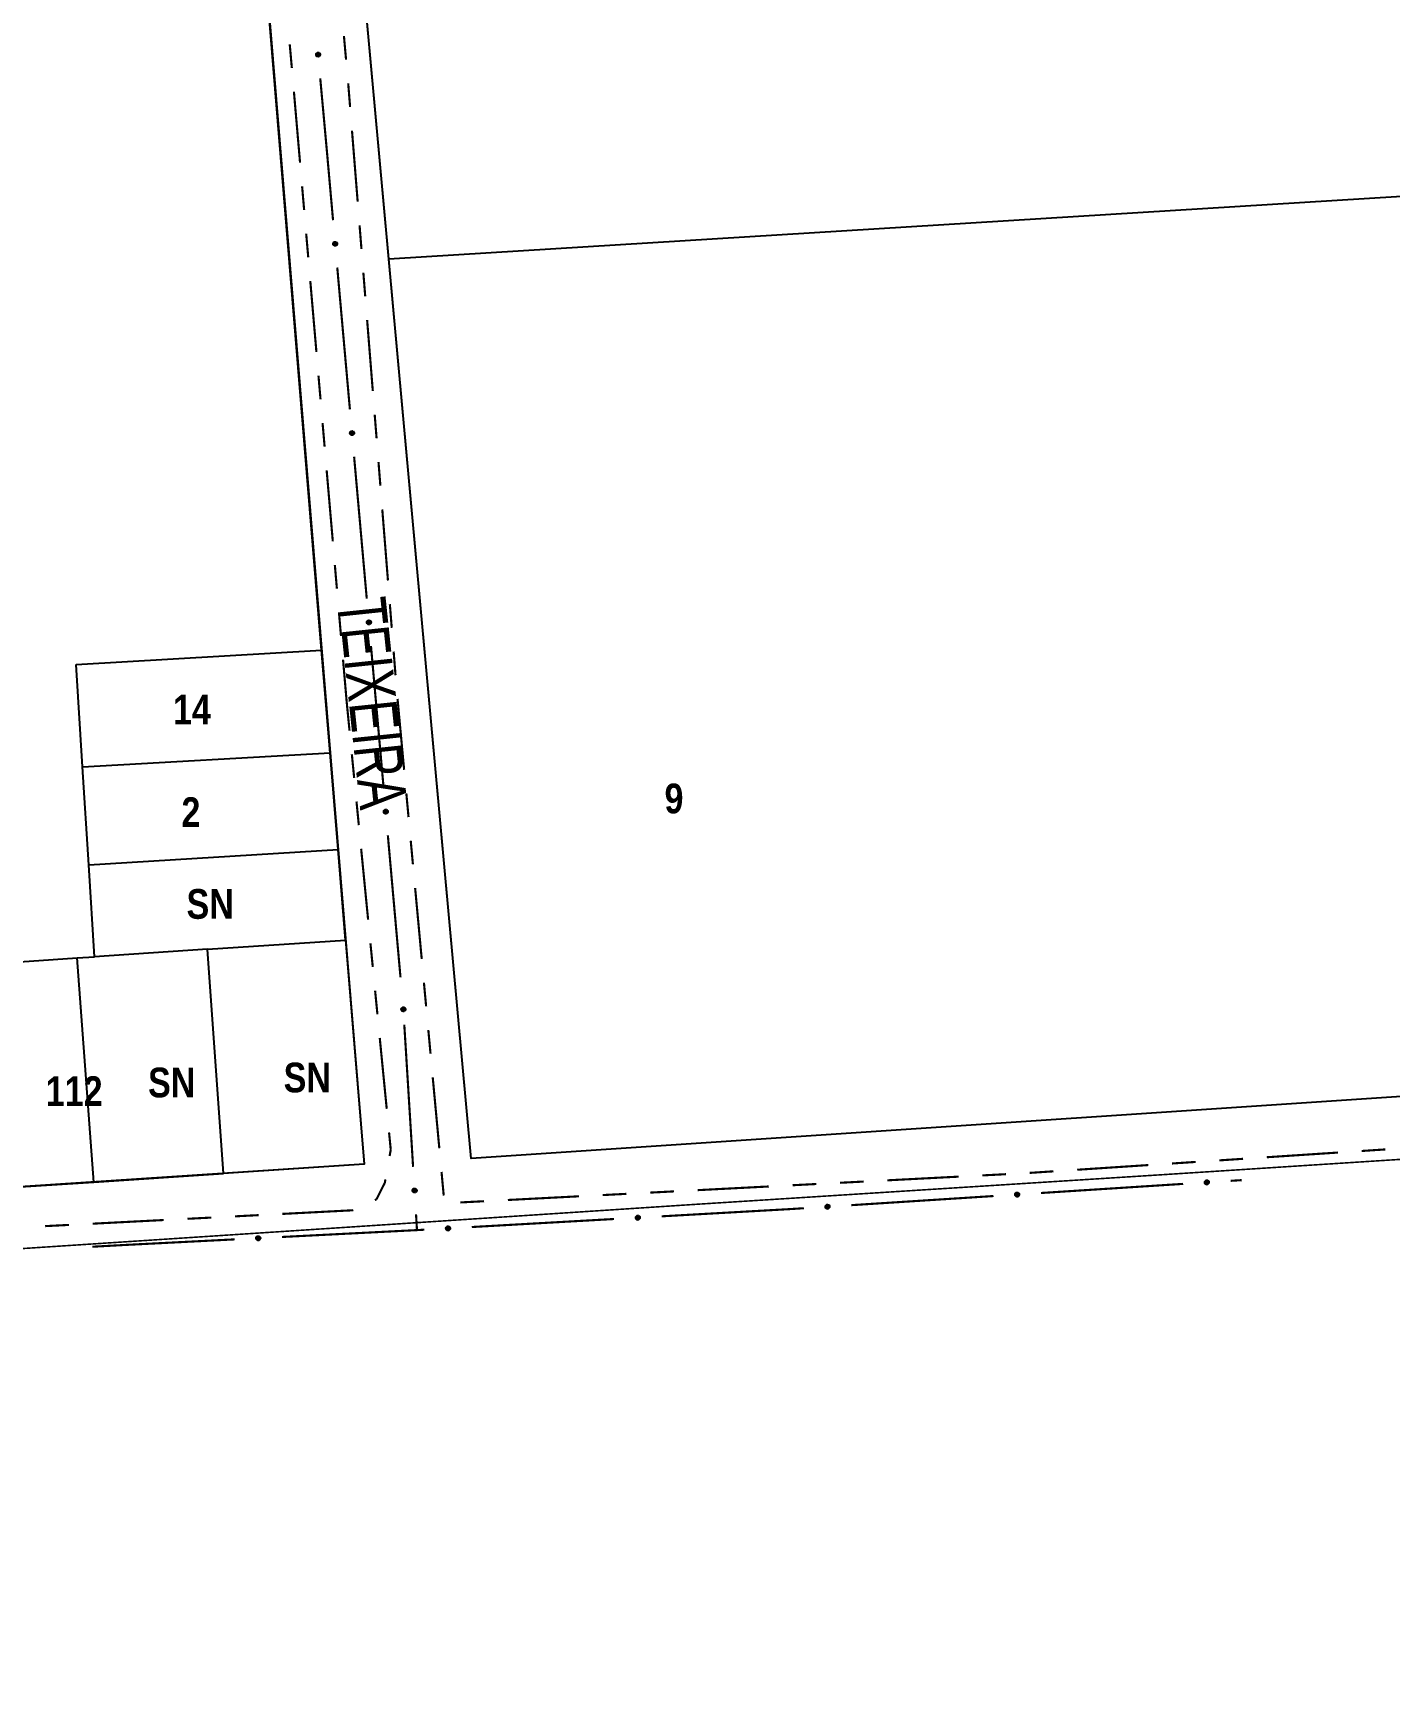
# Model space of a CAD drawing. Extents: x 203591 to 208218, y 4854879 to 4857795.
# Drawn here: x 205443.7 to 205557.9, y 4855019.1 to 4855159.3 of the extents above; entities that cross this region are included whole.
import ezdxf
from ezdxf.enums import TextEntityAlignment as Align

# ---------------------------------------------------------------- set-up
doc = ezdxf.new("R2010")
doc.units = 0
doc.header["$LTSCALE"] = 1.5
doc.header["$MEASUREMENT"] = 0
doc.linetypes.add('PHANTOMX2', pattern=[5, 2.5, -0.5, 0.5, -0.5, 0.5, -0.5])
for name, color, linetype in [('CD-MALHA-LOTES', 40, 'CONTINUOUS'), ('LM-LIM-SETOR-FISCAL', 7, 'CONTINUOUS'), ('RU-QUADRAS', 210, 'CONTINUOUS'), ('SV-EIXO-RUA-N-PAV', 6, 'CONTINUOUS'), ('SV-RUA-NAO-PAV-S-GUIA-C-GUIA', 7, 'PHANTOMX2'), ('SV-TXT-RUA-N-PAV-S-GUIA-C-GUIA', 7, 'CONTINUOUS'), ('Th_NmrPorta', 7, 'CONTINUOUS')]:
    doc.layers.add(name, color=color, linetype=linetype)
doc.styles.add('ARIAL', font='ARIAL.TTF')
doc.styles.get("Standard").update_dxf_attribs({"font": 'swisscbo.ttf'})
doc.linetypes.add('Limite', pattern='A,20,-3,[130,ltypeshp.shx,S=6.35,R=0,X=0,Y=0],-3,20', length=46)

msp = doc.modelspace()

# ---------------------------------------------------------------- linework, layer by layer
at = {"layer": 'CD-MALHA-LOTES', "linetype": 'Continuous', "flags": 128}
for points in [[(205473.64, 4855140.27), (205463.23, 4855254.03)], [(205467.98, 4855107.32), (205461.13, 4855190.32)], [(205473.64, 4855140.27), (205577.99, 4855146.74)], [(205480.58, 4855064.53), (205473.64, 4855140.27)], [(205447.32, 4855106.12), (205467.98, 4855107.32)], [(205447.86, 4855097.5), (205447.32, 4855106.12)], [(205468.69, 4855098.67), (205467.98, 4855107.32)], [(205447.86, 4855097.5), (205468.69, 4855098.67)], [(205469.36, 4855090.55), (205468.69, 4855098.67)], [(205448.37, 4855089.25), (205447.86, 4855097.5)], [(205448.37, 4855089.25), (205469.36, 4855090.55)], [(205448.86, 4855081.51), (205448.37, 4855089.25)], [(205469.99, 4855082.9), (205469.36, 4855090.55)], [(205458.36, 4855082.14), (205469.99, 4855082.9)], [(205469.99, 4855082.9), (205471.55, 4855064.04)], [(205440.49, 4855080.93), (205447.4, 4855081.41)], [(205447.4, 4855081.41), (205448.86, 4855081.51)], [(205448.81, 4855062.54), (205447.4, 4855081.41)], [(205458.36, 4855082.14), (205448.86, 4855081.51)], [(205459.72, 4855063.26), (205458.36, 4855082.14)], [(205582.06, 4855071.29), (205480.58, 4855064.53)], [(205471.55, 4855064.04), (205459.72, 4855063.26)], [(205448.81, 4855062.54), (205459.72, 4855063.26)], [(205441.29, 4855062.04), (205448.81, 4855062.54)]]:
    msp.add_lwpolyline(points, dxfattribs=at)
at = {"layer": 'LM-LIM-SETOR-FISCAL', "linetype": 'Limite', "ltscale": 0.1, "const_width": 0.13, "flags": 128}
msp.add_lwpolyline([(205796.415, 4856248.315), (205682.51, 4856182.65), (205659.3, 4856170.51), (205621.44, 4856158.01), (205507.35, 4856123.37), (205407.36, 4856092.31), (205394.74, 4856089.5), (205362.25, 4856082.61), (205354.69, 4856080.34), (205337.55, 4856076.77), (205289.87, 4856073.56), (205229.36, 4856070.3), (205219.27, 4856069.56), (205147.92, 4856065.7), (205113.32, 4856064.4), (205090.92, 4856063.16), (205009.9, 4856058.92), (204851.88, 4856050.7), (204687.08, 4856042.13), (204637.14, 4856038.78), (204603.03, 4856036.66), (204553.89, 4856035.32), (204520.66, 4856035.13), (204502.57, 4856037.61), (204484.57, 4856041.23), (204412.67, 4856060.75), (204330.68, 4856083.79), (204299.16, 4856093.11), (204270.41, 4856101.78), (204253.26, 4856107.22), (204244.69, 4856110.17), (204218.41, 4856111.79), (204202.69, 4856112.17), (204189.55, 4856111.98), (204142.89, 4856109.12), (204035.38, 4856102.27), (203993.42, 4856098.93), (203985.94, 4856098.57), (203969, 4856097.51), (203907.01, 4856092.75), (203828.45, 4856087.6), (203806.83, 4856085.89), (203745.43, 4856081.58), (203724.99, 4856080.15), (203677.22, 4856076.56), (203633.71, 4856071.22), (203591.04, 4856063.51), (203660.37, 4856023.03), (203705.27, 4855996.41), (203743.77, 4855973.31), (203818.31, 4855928.72), (203887.09, 4855887.86), (203952.66, 4855848.85), (204025, 4855805.96), (204088.2, 4855766.95), (204107.49, 4855755.62), (204177.8, 4855715.26), (204283.05, 4855651.55), (204316.3, 4855629.3), (204344.05, 4855608.74), (204359.413431, 4855596.133587), (204366.73, 4855590.13), (204395.58, 4855561.78), (204414.87, 4855540.12), (204436.53, 4855514.57), (204458.95, 4855485.04), (204486.36, 4855444.86), (204505.82, 4855416.26), (204534.16, 4855377.59), (204568.85, 4855328.27), (204604.98, 4855276.24), (204637.1, 4855229.79), (204661.77, 4855193.9), (204679.77, 4855167.91), (204703.32, 4855133.45), (204736.81, 4855084.64), (204752.67, 4855062.31), (204783.23, 4855019.37), (204803.12, 4854991.18), (204834.249649, 4854948.199642), (204845.64, 4854959.83), (204876.75, 4854964.71), (204914.35, 4854970.84), (204996.87, 4854983.31), (205090.66, 4854997.71), (205105.98, 4854999.94), (205187.94, 4855012.05), (205245.94, 4855021.11), (205272.68, 4855025.85), (205289.82, 4855028.52), (205353.63, 4855038.1), (205379.87, 4855044.32), (205380.17, 4855053.59), (205399.55, 4855054.95), (205426.54, 4855056.03), (205437.99, 4855056.62), (205499.63, 4855060.67), (205539.31, 4855063.19), (205567.09, 4855064.98), (205582.41, 4855066.09), (205635.91, 4855070), (205692.95, 4855073.42), (205739.37, 4855076.32), (205755.85, 4855076.88), (205779.09, 4855078.91), (205796.39, 4855080.33), (205832.27, 4855082.2), (205855.36, 4855083.58), (205884.96, 4855084.97), (205904.85, 4855085.43), (205945.85, 4855088.06), (205975.45, 4855089.94), (205990.04, 4855090.61), (206010.45, 4855091.62), (206021.42, 4855091.93), (206022.38, 4855094.63), (206023.19, 4855099.07), (206023.73, 4855105.32), (206023.73, 4855114.57), (206023.61, 4855122.77), (206023.73, 4855128.91), (206023.31, 4855148.74), (206059.09, 4855155.08), (206090.43, 4855139.24), (206138.56, 4855111.07), (206178.75, 4855088.19), (206206.79, 4855072.52), (206222.46, 4855062.86), (206230.38, 4855057.64), (206237.19, 4855052.51), (206245.02, 4855046.96), (206277.61, 4855028.92), (206315.11, 4855009.06), (206322.43, 4855004.94), (206334.61, 4854998.15), (206344.05, 4854991.94), (206370.01, 4854978.16), (206377.13, 4854974.52), (206383.62, 4854970.88), (206391.86, 4854965.97), (206400.96, 4854960.99), (206409.67, 4854956.24), (206418.06, 4854951.81), (206428.03, 4854946.58), (206436.74, 4854941.99), (206446.39, 4854936.45), (206454.94, 4854931.86), (206463.33, 4854927.27), (206473.94, 4854921.41), (206483.44, 4854916.66), (206493.49, 4854911.28), (206502.2, 4854906.53), (206509.16, 4854902.73), (206517.55, 4854899.17), (206528.48, 4854896), (206549.69, 4854889.67), (206564.41, 4854883.97), (206567.2, 4854879.08), (206570.83, 4854883.26), (206576.05, 4854891.17), (206582.86, 4854902.57), (206588.24, 4854910.17), (206594.1, 4854919.67), (206601.38, 4854929.09), (206611.99, 4854937.95), (206625.76, 4854949.98), (206640.32, 4854965.18), (206646.34, 4854973.73), (206650.93, 4854980.7), (206656.31, 4854989.4), (206659.8, 4854993.84), (206666.37, 4855000.56), (206674.91, 4855008.32), (206682.51, 4855016.24), (206687.1, 4855021.3), (206689.8, 4855026.21), (206695.97, 4855035.87), (206702.46, 4855046.95), (206709.74, 4855060.01), (206715.44, 4855068.88), (206721.77, 4855075.21), (206727.79, 4855082.65), (206732.22, 4855088.66), (206736.5, 4855097.05), (206739.58, 4855106.79), (206740.85, 4855116.29), (206741.17, 4855125.63), (206741.64, 4855134.02), (206741.17, 4855142.09), (206742.12, 4855150.72), (206742.75, 4855160.06), (206742.43, 4855173.36), (206743.07, 4855183.81), (206745.76, 4855192.36), (206748.45, 4855197.74), (206758.11, 4855205.5), (206768.24, 4855208.82), (206775.2, 4855210.56), (206778.84, 4855212.3), (206783.44, 4855216.26), (206786.6, 4855221.64), (206789.29, 4855225.29), (206792.14, 4855229.4), (206795.63, 4855232.73), (206801.01, 4855234.47), (206808.45, 4855236.21), (206816.52, 4855237.63), (206822.22, 4855240.17), (206827.6, 4855242.54), (206831.4, 4855244.28), (206836.63, 4855244.44), (206839.95, 4855243.97), (206842.19, 4855243.65), (206845.62, 4855240.46), (206849.62, 4855235.99), (206854.58, 4855232.12), (206859.64, 4855229.78), (206864.76, 4855227.39), (206870.2, 4855225.04), (206874.73, 4855222.3), (206878.92, 4855219.29), (206882.98, 4855215.83), (206887.98, 4855212.7), (206893.95, 4855209.85), (206900.29, 4855207.85), (206907.15, 4855206.19), (206913.73, 4855205.04), (206920.81, 4855203.6), (206927.56, 4855201.94), (206933.6, 4855200.48), (206939.89, 4855199.17), (206945.67, 4855197.5), (206951.88, 4855196.77), (206955.646692, 4855197.169441), (206957.306662, 4855197.34315), (206961.862616, 4855199.664984), (206966.527907, 4855198.429918), (206972.051755, 4855197.762708), (206977.408644, 4855196.392723), (206983.226231, 4855195.866614), (206988.517313, 4855195.575902), (206994.381656, 4855194.986132), (206999.439545, 4855194.39722), (207005.614593, 4855193.621657), (207012.363297, 4855193.601324), (207017.572169, 4855195.36525), (207023.03395, 4855199.405412), (207027.732957, 4855202.047994), (207032.274552, 4855204.906141), (207036.833943, 4855207.976499), (207041.709791, 4855210.664404), (207047.645836, 4855212.460922), (207053.627362, 4855214.050921), (207060.025663, 4855216.416757), (207065.622577, 4855219.182648), (207071.297192, 4855222.28006), (207076.000549, 4855226.442043), (207079.81713, 4855231.025691), (207081.103271, 4855236.760794), (207082.59759, 4855241.307754), (207088.023389, 4855243.939561), (207090.578395, 4855249.590665), (207089.808985, 4855256.17649), (207088.296416, 4855261.394437), (207091.682817, 4855264.782116), (207096.437455, 4855266.14688), (207101.10609, 4855269.633922), (207105.023599, 4855274.180832), (207109.741577, 4855275.556417), (207115.560457, 4855275.105675), (207120.834136, 4855274.222138), (207125.843848, 4855273.366924), (207131.736831, 4855271.630579), (207137.125757, 4855270.101991), (207140.28442, 4855270.079902), (207149.515925, 4855272.920652), (207159.750695, 4855279.150512), (207168.205506, 4855287.160332), (207178.440276, 4855293.835183), (207190.455007, 4855299.175063), (207198.909818, 4855306.294903), (207210.479558, 4855312.524764), (207226.054209, 4855320.312089), (207238.95892, 4855331.88183), (207248.7487, 4855350.571411), (207250.973651, 4855379.940753), (207256.758521, 4855404.860194), (207263.433371, 4855423.994765), (207271.888182, 4855446.689256), (207282.567942, 4855472.943668), (207294.805168, 4855494.970674), (207326.84445, 4855524.340016), (207365.558582, 4855558.159258), (207387.072345, 4855586.866424), (207407.157013, 4855615.155159), (207422.962295, 4855638.924947), (207434.532036, 4855666.069339), (207438.091956, 4855689.65381), (207436.311996, 4855734.152813), (207437.646966, 4855776.64936), (207435.867006, 4855804.683732), (207437.201976, 4855838.502973), (207442.986846, 4855862.087445), (207450.106687, 4855888.786846), (207460.341457, 4855908.811397), (207484.893222, 4855935.842551), (207514.888754, 4855951.474025), (207555.868566, 4855955.698748), (207618.394465, 4855944.291996), (207657.684388, 4855935.842551), (207679.230475, 4855930.772883), (207701.081061, 4855927.500978), (207727.335472, 4855933.285849), (207757.594794, 4855943.075629), (207797.198906, 4855948.41551), (207840.362939, 4855943.520619), (207880.857031, 4855931.060899), (207908.46854, 4855922.081144), (207928.081857, 4855916.750273), (207978.978222, 4855907.32502), (207988.919986, 4855905.773418), (208022.363859, 4855902.136547), (208058.853041, 4855901.246567), (208090.002343, 4855903.026527), (208114.955167, 4855908.683361), (208130.682304, 4855913.813432), (208161.847626, 4855928.407512), (208188.891822, 4855948.61949), (208218.286591, 4855981.057933), (208187.445907, 4855991.449903), (208165.321069, 4856010.222493), (208159.224361, 4856022.94), (208156.58974, 4856039.12589), (208148.685879, 4856065.472094), (208141.72335, 4856085.385589), (208131.121743, 4856100.600365), (208114.978287, 4856123.563692), (208106.091421, 4856139.449948), (208093.205298, 4856162.116022), (208084.73682, 4856199.326829), (208076.797221, 4856229.27502), (208073.616124, 4856257.1496), (208067.838157, 4856284.431712), (208065.021572, 4856320.096316), (208063.518292, 4856367.226456), (208062.416051, 4856397.165935), (208051.054374, 4856419.94066), (208041.168955, 4856425.250761), (208034.147983, 4856457.455812), (208021.67975, 4856492.348298), (208031.159526, 4856541.689942), (208020.976111, 4856586.808408), (208019.467809, 4856600.268866), (208028.327718, 4856624.553543), (208027.926294, 4856671.90573), (208026.162133, 4856750.628679), (208030.440265, 4856795.701991), (208034.406877, 4856848.418794), (208036.125381, 4856871.257936), (208022.299519, 4856927.922659), (208010.560024, 4856953.886397), (208008.303255, 4856989.771934), (207999.795743, 4857038.357717), (207992.204293, 4857055.360826), (207973.187812, 4857100.767903), (207964.482023, 4857136.653753), (207955.32649, 4857174.790688), (207947.06, 4857205.66), (207936.24, 4857242.09), (207927.67, 4857273.58), (207918.98, 4857320.37), (207891.61, 4857379.79), (207864.78, 4857442.58), (207832.53, 4857508.13), (207814.62, 4857556.12), (207809.96, 4857575.68), (207785.03, 4857617.04), (207772.89, 4857638.07), (207748.63, 4857685.56), (207726.14, 4857726.05), (207670.54, 4857791.94), (207637.716929, 4857752.579866), (207327.499503, 4857249.046871), (207320.676618, 4857251.493261), (207314.080136, 4857253.877844), (207301.63279, 4857226.347664), (207278.712679, 4857178.433894), (207276.5774, 4857174.787641), (207262.892453, 4857152.57806), (207252.462304, 4857134.399802), (207240.885989, 4857115.917861), (207229.906692, 4857098.269253), (207214.91377, 4857077.033986), (207202.397592, 4857060.643753), (207187.795384, 4857042.763498), (207183.851205, 4857038.068132), (207172.84771, 4857025.964287), (207149.87276, 4857002.228535), (207122.979462, 4856978.24558), (207115.279823, 4856971.792429), (207096.554824, 4856956.721089), (207093.179038, 4856954.256239), (207063.969674, 4856931.265115), (207039.009706, 4856911.05036), (207002.55255, 4856880.952023), (206995.622513, 4856875.427191), (206955.697742, 4856843.197587), (206925.76, 4856819.17), (206889.95, 4856790.29), (206863.87, 4856769.12), (206847.05, 4856755.62), (206812.934473, 4856729.478313), (206791.2, 4856713), (206771.48, 4856697.98), (206751.62, 4856684.07), (206724.81, 4856665.42), (206695.34, 4856644.45), (206670.42, 4856628.03), (206663.08, 4856623.07), (206633.21, 4856602.21), (206600.85, 4856580.16), (206591.4, 4856573.83), (206573.31, 4856561.53), (206563.13, 4856555.38), (206553.22, 4856549.54), (206544.9, 4856545.03), (206536.19, 4856541.04), (206524.84, 4856536.19), (206513.22, 4856531.58), (206498.3, 4856526.31), (206481.81, 4856521.39), (206460.98, 4856515.61), (206436.55, 4856509.25), (206404.85, 4856501.32), (206376.503498, 4856494.172169), (206338.854515, 4856484.264542), (206332.61, 4856481.61), (206321.41, 4856478.45), (206309.98, 4856474.91), (206297.27, 4856470.73), (206283.09, 4856465.93), (206265.98, 4856460.4), (206237.37, 4856450.17), (206227.79, 4856446.64), (206207.64, 4856438.98), (206187.88, 4856431.02), (206170.1, 4856423.58), (206145.59, 4856412.49), (206123.09, 4856402.3), (206095.56, 4856389.84), (206084.72388, 4856385.188271), (206064.4, 4856375.95), (206043.92, 4856366.69), (206002.95, 4856348.23), (205973.98, 4856334.81), (205918.83, 4856309.59), (205889.94, 4856296.39), (205871.28, 4856287.81), (205863.09, 4856283.51), (205834.67, 4856269.04), (205796.415, 4856248.315)], dxfattribs=at)
at = {"layer": 'RU-QUADRAS', "color": 6, "linetype": 'Continuous'}
for points in [[(205463.23, 4855254.03), (205631.26, 4855264.47), (205633.9, 4855200.79), (205581.94, 4855197.29), (205580.8, 4855211.68), (205574.51, 4855211.26), (205582.06, 4855071.29), (205480.58, 4855064.53)], [(205367.43, 4855247.8), (205455.91, 4855253.56), (205471.55, 4855064.04), (205385.92, 4855058.39)]]:
    msp.add_lwpolyline(points, close=True, dxfattribs=at)
at = {"layer": 'SV-EIXO-RUA-N-PAV', "flags": 128}
for points in [[(205467.77769, 4855157.623779), (205467.815719, 4855157.593025), (205467.842115, 4855157.558817), (205467.855918, 4855157.523949), (205467.860081, 4855157.489957), (205467.860423, 4855157.454701), (205467.852926, 4855157.419081), (205467.835848, 4855157.381389), (205467.805265, 4855157.343024), (205467.768445, 4855157.318287), (205467.734985, 4855157.302926), (205467.69979, 4855157.296544), (205467.665536, 4855157.296785), (205467.628792, 4855157.305797), (205467.590764, 4855157.323477), (205467.552931, 4855157.355163), (205467.527284, 4855157.388877), (205467.514818, 4855157.422953), (205467.508626, 4855157.458376), (205467.508708, 4855157.494373), (205467.516269, 4855157.529297), (205467.534139, 4855157.567554), (205467.565908, 4855157.604481), (205467.599242, 4855157.630444), (205467.633134, 4855157.643385), (205467.668146, 4855157.648696), (205467.703502, 4855157.649469), (205467.739623, 4855157.643424), (205467.77769, 4855157.623779)], [(205469.215895, 4855141.688298), (205469.253851, 4855141.657454), (205469.280165, 4855141.623184), (205469.293886, 4855141.588283), (205469.297968, 4855141.554281), (205469.298227, 4855141.519025), (205469.290646, 4855141.483422), (205469.273479, 4855141.445771), (205469.242805, 4855141.407478), (205469.205926, 4855141.382829), (205469.17243, 4855141.367547), (205469.13722, 4855141.361249), (205469.102966, 4855141.361571), (205469.066244, 4855141.370669), (205469.028258, 4855141.388439), (205468.9905, 4855141.420215), (205468.964933, 4855141.453989), (205468.952548, 4855141.488095), (205468.94644, 4855141.523533), (205468.946607, 4855141.55953), (205468.954251, 4855141.594436), (205468.972211, 4855141.63265), (205469.004067, 4855141.669501), (205469.037463, 4855141.695386), (205469.071385, 4855141.708246), (205469.10641, 4855141.713474), (205469.141768, 4855141.714164), (205469.177874, 4855141.708033), (205469.215895, 4855141.688298)], [(205470.635386, 4855125.75139), (205470.673342, 4855125.720546), (205470.699656, 4855125.686275), (205470.713376, 4855125.651375), (205470.717459, 4855125.617373), (205470.717718, 4855125.582117), (205470.710137, 4855125.546514), (205470.692969, 4855125.508862), (205470.662296, 4855125.47057), (205470.625417, 4855125.445921), (205470.591921, 4855125.430639), (205470.556711, 4855125.42434), (205470.522457, 4855125.424663), (205470.485735, 4855125.433761), (205470.447749, 4855125.451531), (205470.409991, 4855125.483306), (205470.384423, 4855125.517081), (205470.372039, 4855125.551187), (205470.365931, 4855125.586625), (205470.366098, 4855125.622622), (205470.373741, 4855125.657527), (205470.391702, 4855125.695741), (205470.423558, 4855125.732593), (205470.456953, 4855125.758478), (205470.490876, 4855125.771338), (205470.5259, 4855125.776566), (205470.561259, 4855125.777256), (205470.597365, 4855125.771125), (205470.635386, 4855125.75139)], [(205472.054876, 4855109.814482), (205472.092832, 4855109.783637), (205472.119147, 4855109.749367), (205472.132867, 4855109.714467), (205472.13695, 4855109.680465), (205472.137208, 4855109.645209), (205472.129627, 4855109.609606), (205472.11246, 4855109.571954), (205472.081786, 4855109.533662), (205472.044908, 4855109.509013), (205472.011411, 4855109.493731), (205471.976201, 4855109.487432), (205471.941948, 4855109.487755), (205471.905226, 4855109.496853), (205471.867239, 4855109.514622), (205471.829481, 4855109.546398), (205471.803914, 4855109.580173), (205471.791529, 4855109.614279), (205471.785421, 4855109.649716), (205471.785588, 4855109.685713), (205471.793232, 4855109.720619), (205471.811192, 4855109.758833), (205471.843049, 4855109.795685), (205471.876444, 4855109.821569), (205471.910367, 4855109.83443), (205471.945391, 4855109.839658), (205471.980749, 4855109.840347), (205472.016855, 4855109.834216), (205472.054876, 4855109.814482)], [(205473.474367, 4855093.877573), (205473.512323, 4855093.846729), (205473.538637, 4855093.812459), (205473.552358, 4855093.777558), (205473.55644, 4855093.743556), (205473.556699, 4855093.7083), (205473.549118, 4855093.672697), (205473.53195, 4855093.635046), (205473.501277, 4855093.596753), (205473.464398, 4855093.572104), (205473.430902, 4855093.556822), (205473.395692, 4855093.550524), (205473.361438, 4855093.550846), (205473.324716, 4855093.559944), (205473.28673, 4855093.577714), (205473.248972, 4855093.60949), (205473.223405, 4855093.643265), (205473.21102, 4855093.67737), (205473.204912, 4855093.712808), (205473.205079, 4855093.748805), (205473.212722, 4855093.783711), (205473.230683, 4855093.821925), (205473.262539, 4855093.858776), (205473.295934, 4855093.884661), (205473.329857, 4855093.897521), (205473.364882, 4855093.902749), (205473.40024, 4855093.903439), (205473.436346, 4855093.897308), (205473.474367, 4855093.877573)], [(205474.960999, 4855077.230203), (205474.998107, 4855077.198343), (205475.023485, 4855077.163374), (205475.036256, 4855077.128115), (205475.039418, 4855077.094015), (205475.038723, 4855077.058765), (205475.030181, 4855077.02338), (205475.012002, 4855076.986207), (205474.980303, 4855076.948758), (205474.942772, 4855076.925116), (205474.908874, 4855076.910745), (205474.873507, 4855076.905401), (205474.839274, 4855076.90665), (205474.802812, 4855076.916738), (205474.76532, 4855076.935529), (205474.728435, 4855076.968314), (205474.703791, 4855077.002768), (205474.692333, 4855077.037197), (205474.687186, 4855077.072787), (205474.688327, 4855077.108766), (205474.696912, 4855077.143452), (205474.715899, 4855077.181166), (205474.748741, 4855077.217143), (205474.782824, 4855077.242115), (205474.817082, 4855077.254053), (205474.852235, 4855077.258331), (205474.887599, 4855077.258064), (205474.923526, 4855077.250959), (205474.960999, 4855077.230203)], [(205542.358857, 4855062.611548), (205542.390631, 4855062.648729), (205542.425543, 4855062.674187), (205542.460772, 4855062.687039), (205542.494865, 4855062.690279), (205542.530116, 4855062.689665), (205542.565521, 4855062.681204), (205542.602736, 4855062.66311), (205542.640257, 4855062.631498), (205542.663985, 4855062.594021), (205542.678434, 4855062.560156), (205542.683859, 4855062.524801), (205542.682689, 4855062.490566), (205542.672684, 4855062.45408), (205542.653979, 4855062.416546), (205542.621279, 4855062.379586), (205542.586882, 4855062.354863), (205542.55248, 4855062.343326), (205542.516901, 4855062.338097), (205542.48092, 4855062.339155), (205542.446214, 4855062.34766), (205542.408456, 4855062.366561), (205542.372405, 4855062.39932), (205542.347354, 4855062.433346), (205542.335338, 4855062.467576), (205542.330978, 4855062.502719), (205542.331164, 4855062.538084), (205542.338187, 4855062.574027), (205542.358857, 4855062.611548)], [(205475.905016, 4855061.969961), (205475.942124, 4855061.938102), (205475.967502, 4855061.903132), (205475.980273, 4855061.867873), (205475.983435, 4855061.833773), (205475.98274, 4855061.798523), (205475.974198, 4855061.763138), (205475.956019, 4855061.725965), (205475.92432, 4855061.688516), (205475.886789, 4855061.664874), (205475.852891, 4855061.650503), (205475.817524, 4855061.645159), (205475.783291, 4855061.646408), (205475.746829, 4855061.656496), (205475.709337, 4855061.675287), (205475.672452, 4855061.708072), (205475.647808, 4855061.742526), (205475.636351, 4855061.776955), (205475.631203, 4855061.812545), (205475.632344, 4855061.848524), (205475.640929, 4855061.88321), (205475.659916, 4855061.920924), (205475.692758, 4855061.956901), (205475.726841, 4855061.981873), (205475.761099, 4855061.993811), (205475.796252, 4855061.998089), (205475.831616, 4855061.997822), (205475.867543, 4855061.990717), (205475.905016, 4855061.969961)], [(205526.391694, 4855061.587001), (205526.423468, 4855061.624182), (205526.458379, 4855061.649639), (205526.493609, 4855061.662492), (205526.527701, 4855061.665731), (205526.562953, 4855061.665118), (205526.598357, 4855061.656657), (205526.635572, 4855061.638563), (205526.673094, 4855061.606951), (205526.696822, 4855061.569473), (205526.71127, 4855061.535609), (205526.716695, 4855061.500254), (205526.715525, 4855061.466019), (205526.705521, 4855061.429533), (205526.686816, 4855061.391998), (205526.654116, 4855061.355039), (205526.619718, 4855061.330315), (205526.585316, 4855061.318779), (205526.549738, 4855061.31355), (205526.513757, 4855061.314608), (205526.479051, 4855061.323113), (205526.441293, 4855061.342014), (205526.405241, 4855061.374773), (205526.380191, 4855061.408798), (205526.368174, 4855061.443029), (205526.363815, 4855061.478172), (205526.364001, 4855061.513537), (205526.371024, 4855061.54948), (205526.391694, 4855061.587001)], [(205510.42453, 4855060.562454), (205510.456305, 4855060.599635), (205510.491216, 4855060.625092), (205510.526446, 4855060.637945), (205510.560538, 4855060.641184), (205510.59579, 4855060.64057), (205510.631194, 4855060.63211), (205510.668409, 4855060.614016), (205510.70593, 4855060.582404), (205510.729659, 4855060.544926), (205510.744107, 4855060.511062), (205510.749532, 4855060.475707), (205510.748362, 4855060.441472), (205510.738358, 4855060.404986), (205510.719653, 4855060.367451), (205510.686952, 4855060.330492), (205510.652555, 4855060.305768), (205510.618153, 4855060.294232), (205510.582575, 4855060.289003), (205510.546593, 4855060.290061), (205510.511887, 4855060.298566), (205510.47413, 4855060.317467), (205510.438078, 4855060.350226), (205510.413028, 4855060.384251), (205510.401011, 4855060.418482), (205510.396652, 4855060.453625), (205510.396838, 4855060.48899), (205510.403861, 4855060.524933), (205510.42453, 4855060.562454)], [(205478.477454, 4855058.739256), (205478.509518, 4855058.776188), (205478.544627, 4855058.801372), (205478.579956, 4855058.813949), (205478.614072, 4855058.816923), (205478.649318, 4855058.816034), (205478.684655, 4855058.807297), (205478.721728, 4855058.788913), (205478.759002, 4855058.757009), (205478.782437, 4855058.719348), (205478.79662, 4855058.685372), (205478.801769, 4855058.649975), (205478.800332, 4855058.61575), (205478.790043, 4855058.579344), (205478.771046, 4855058.541956), (205478.738058, 4855058.505253), (205478.703469, 4855058.480799), (205478.668978, 4855058.469531), (205478.63336, 4855058.46458), (205478.597388, 4855058.465919), (205478.56275, 4855058.474694), (205478.52514, 4855058.493889), (205478.489346, 4855058.526928), (205478.464562, 4855058.561149), (205478.452812, 4855058.595472), (205478.448728, 4855058.630648), (205478.449189, 4855058.66601), (205478.456492, 4855058.701898), (205478.477454, 4855058.739256)], [(205494.452127, 4855059.639166), (205494.48419, 4855059.676098), (205494.5193, 4855059.701283), (205494.554628, 4855059.71386), (205494.588745, 4855059.716833), (205494.623991, 4855059.715944), (205494.659328, 4855059.707208), (205494.696401, 4855059.688824), (205494.733674, 4855059.65692), (205494.757109, 4855059.619259), (205494.771293, 4855059.585282), (205494.776442, 4855059.549886), (205494.775005, 4855059.515661), (205494.764716, 4855059.479255), (205494.745719, 4855059.441867), (205494.712731, 4855059.405164), (205494.678141, 4855059.380709), (205494.643651, 4855059.369442), (205494.608033, 4855059.364491), (205494.57206, 4855059.365829), (205494.537422, 4855059.374605), (205494.499813, 4855059.3938), (205494.464018, 4855059.426839), (205494.439234, 4855059.461059), (205494.427485, 4855059.495383), (205494.4234, 4855059.530559), (205494.423862, 4855059.565921), (205494.431165, 4855059.601808), (205494.452127, 4855059.639166)], [(205462.499429, 4855057.913152), (205462.531694, 4855057.949908), (205462.56694, 4855057.974901), (205462.602336, 4855057.987285), (205462.636469, 4855057.990072), (205462.671709, 4855057.98899), (205462.706998, 4855057.980061), (205462.74397, 4855057.961475), (205462.781069, 4855057.929367), (205462.804298, 4855057.891578), (205462.818295, 4855057.857525), (205462.823251, 4855057.822101), (205462.821627, 4855057.787885), (205462.811139, 4855057.751535), (205462.791938, 4855057.714252), (205462.75875, 4855057.677729), (205462.724028, 4855057.653464), (205462.689476, 4855057.642385), (205462.653831, 4855057.637629), (205462.617867, 4855057.639164), (205462.583277, 4855057.648129), (205462.545773, 4855057.667529), (205462.510159, 4855057.700763), (205462.485563, 4855057.735118), (205462.474001, 4855057.769505), (205462.470109, 4855057.804703), (205462.470764, 4855057.840062), (205462.478263, 4855057.875909), (205462.499429, 4855057.913152)]]:
    msp.add_lwpolyline(points, close=True, dxfattribs=at)
for points in [[(205467.508708, 4855157.494373), (205467.527284, 4855157.388877)], [(205467.513517, 4855157.507571), (205467.539036, 4855157.378364)], [(205467.516269, 4855157.529297), (205467.552931, 4855157.355163)], [(205467.528075, 4855157.543158), (205467.570678, 4855157.347003)], [(205467.534139, 4855157.567554), (205467.590764, 4855157.323477)], [(205467.551896, 4855157.582333), (205467.608991, 4855157.317622)], [(205467.565908, 4855157.604481), (205467.628792, 4855157.305797)], [(205467.581775, 4855157.61521), (205467.645688, 4855157.305905)], [(205467.599242, 4855157.630444), (205467.665536, 4855157.296785)], [(205467.615738, 4855157.633389), (205467.681888, 4855157.299625)], [(205467.633134, 4855157.643385), (205467.69979, 4855157.296544)], [(205467.650447, 4855157.643414), (205467.714625, 4855157.301248)], [(205467.668146, 4855157.648696), (205467.734985, 4855157.302926)], [(205467.68726, 4855157.645411), (205467.753038, 4855157.315723)], [(205467.703502, 4855157.649469), (205467.768445, 4855157.318287)], [(205467.721853, 4855157.641723), (205467.786876, 4855157.33526)], [(205467.739623, 4855157.643424), (205467.805265, 4855157.343024)], [(205467.756942, 4855157.6326), (205467.818362, 4855157.365544)], [(205467.77769, 4855157.623779), (205467.835848, 4855157.381389)], [(205467.797724, 4855157.606185), (205467.843294, 4855157.407561)], [(205467.815719, 4855157.593025), (205467.852926, 4855157.419081)], [(205467.83085, 4855157.573589), (205467.854886, 4855157.445617)], [(205467.842115, 4855157.558817), (205467.860423, 4855157.454701)], [(205468.946607, 4855141.55953), (205468.964933, 4855141.453989)], [(205468.951447, 4855141.572716), (205468.97666, 4855141.443449)], [(205468.954251, 4855141.594436), (205468.9905, 4855141.420215)], [(205468.966089, 4855141.608269), (205469.008228, 4855141.412013)], [(205468.972211, 4855141.63265), (205469.028258, 4855141.388439)], [(205468.990004, 4855141.647387), (205469.046471, 4855141.382541)], [(205469.004067, 4855141.669501), (205469.066244, 4855141.370669)], [(205469.01996, 4855141.680193), (205469.083141, 4855141.370738)], [(205469.037463, 4855141.695386), (205469.102966, 4855141.361571)], [(205469.053966, 4855141.698291), (205469.119326, 4855141.364371)], [(205469.071385, 4855141.708246), (205469.13722, 4855141.361249)], [(205469.088698, 4855141.708234), (205469.152066, 4855141.365918)], [(205469.10641, 4855141.713474), (205469.17243, 4855141.367547)], [(205469.125516, 4855141.710144), (205469.190513, 4855141.380302)], [(205469.141768, 4855141.714164), (205469.205926, 4855141.382829)], [(205469.1601, 4855141.706375), (205469.224398, 4855141.399759)], [(205469.177874, 4855141.708033), (205469.242805, 4855141.407478)], [(205469.195168, 4855141.697169), (205469.255955, 4855141.429968)], [(205469.215895, 4855141.688298), (205469.273479, 4855141.445771)], [(205469.235887, 4855141.670657), (205469.280987, 4855141.471925)], [(205469.253851, 4855141.657454), (205469.290646, 4855141.483422)], [(205469.268936, 4855141.637983), (205469.292669, 4855141.509954)], [(205469.280165, 4855141.623184), (205469.298227, 4855141.519025)], [(205470.391702, 4855125.695741), (205470.447749, 4855125.451531)], [(205470.409494, 4855125.710478), (205470.465962, 4855125.445633)], [(205470.423558, 4855125.732593), (205470.485735, 4855125.433761)], [(205470.43945, 4855125.743285), (205470.502631, 4855125.43383)], [(205470.456953, 4855125.758478), (205470.522457, 4855125.424663)], [(205470.473456, 4855125.761383), (205470.538816, 4855125.427463)], [(205470.490876, 4855125.771338), (205470.556711, 4855125.42434)], [(205470.508189, 4855125.771326), (205470.571557, 4855125.429009)], [(205470.5259, 4855125.776566), (205470.591921, 4855125.430639)], [(205470.545007, 4855125.773235), (205470.610004, 4855125.443393)], [(205470.561259, 4855125.777256), (205470.625417, 4855125.445921)], [(205470.579591, 4855125.769466), (205470.643889, 4855125.46285)], [(205470.597365, 4855125.771125), (205470.662296, 4855125.47057)], [(205470.614659, 4855125.76026), (205470.675446, 4855125.49306)], [(205470.635386, 4855125.75139), (205470.692969, 4855125.508862)], [(205470.655378, 4855125.733749), (205470.700477, 4855125.535017)], [(205470.673342, 4855125.720546), (205470.710137, 4855125.546514)], [(205470.688426, 4855125.701074), (205470.712159, 4855125.573046)], [(205470.699656, 4855125.686275), (205470.717718, 4855125.582117)], [(205470.366098, 4855125.622622), (205470.384423, 4855125.517081)], [(205470.370938, 4855125.635808), (205470.396151, 4855125.506541)], [(205470.373741, 4855125.657527), (205470.409991, 4855125.483306)], [(205470.38558, 4855125.67136), (205470.427719, 4855125.475105)], [(205471.785588, 4855109.685713), (205471.803914, 4855109.580173)], [(205471.790428, 4855109.6989), (205471.815641, 4855109.569633)], [(205471.793232, 4855109.720619), (205471.829481, 4855109.546398)], [(205471.805071, 4855109.734452), (205471.84721, 4855109.538196)], [(205471.811192, 4855109.758833), (205471.867239, 4855109.514622)], [(205471.828985, 4855109.77357), (205471.885453, 4855109.508724)], [(205471.843049, 4855109.795685), (205471.905226, 4855109.496853)], [(205471.858941, 4855109.806376), (205471.922122, 4855109.496921)], [(205471.876444, 4855109.821569), (205471.941948, 4855109.487755)], [(205471.892947, 4855109.824475), (205471.958307, 4855109.490555)], [(205471.910367, 4855109.83443), (205471.976201, 4855109.487432)], [(205471.927679, 4855109.834418), (205471.991048, 4855109.492101)], [(205471.945391, 4855109.839658), (205472.011411, 4855109.493731)], [(205471.964497, 4855109.836327), (205472.029494, 4855109.506485)], [(205471.980749, 4855109.840347), (205472.044908, 4855109.509013)], [(205471.999081, 4855109.832558), (205472.063379, 4855109.525942)], [(205472.016855, 4855109.834216), (205472.081786, 4855109.533662)], [(205472.034149, 4855109.823352), (205472.094937, 4855109.556151)], [(205472.054876, 4855109.814482), (205472.11246, 4855109.571954)], [(205472.074868, 4855109.796841), (205472.119968, 4855109.598109)], [(205472.092832, 4855109.783637), (205472.129627, 4855109.609606)], [(205472.107917, 4855109.764166), (205472.13165, 4855109.636137)], [(205472.119147, 4855109.749367), (205472.137208, 4855109.645209)], [(205473.205079, 4855093.748805), (205473.223405, 4855093.643265)], [(205473.209919, 4855093.761991), (205473.235132, 4855093.632724)], [(205473.212722, 4855093.783711), (205473.248972, 4855093.60949)], [(205473.224561, 4855093.797544), (205473.2667, 4855093.601288)], [(205473.230683, 4855093.821925), (205473.28673, 4855093.577714)], [(205473.248475, 4855093.836662), (205473.304943, 4855093.571816)], [(205473.262539, 4855093.858776), (205473.324716, 4855093.559944)], [(205473.278432, 4855093.869468), (205473.341613, 4855093.560013)], [(205473.295934, 4855093.884661), (205473.361438, 4855093.550846)], [(205473.312438, 4855093.887566), (205473.377798, 4855093.553647)], [(205473.329857, 4855093.897521), (205473.395692, 4855093.550524)], [(205473.34717, 4855093.897509), (205473.410538, 4855093.555193)], [(205473.364882, 4855093.902749), (205473.430902, 4855093.556822)], [(205473.383988, 4855093.899419), (205473.448985, 4855093.569577)], [(205473.40024, 4855093.903439), (205473.464398, 4855093.572104)], [(205473.418572, 4855093.89565), (205473.48287, 4855093.589034)], [(205473.436346, 4855093.897308), (205473.501277, 4855093.596753)], [(205473.45364, 4855093.886444), (205473.514427, 4855093.619243)], [(205473.474367, 4855093.877573), (205473.53195, 4855093.635046)], [(205473.494359, 4855093.859932), (205473.539458, 4855093.6612)], [(205473.512323, 4855093.846729), (205473.549118, 4855093.672697)], [(205473.527408, 4855093.827258), (205473.55114, 4855093.699229)], [(205473.538637, 4855093.812459), (205473.556699, 4855093.7083)], [(205474.688327, 4855077.108766), (205474.703791, 4855077.002768)], [(205474.693522, 4855077.121816), (205474.715229, 4855076.991915)], [(205474.696912, 4855077.143452), (205474.728435, 4855076.968314)], [(205474.70912, 4855077.15696), (205474.745935, 4855076.959636)], [(205474.715899, 4855077.181166), (205474.76532, 4855076.935529)], [(205474.734084, 4855077.195417), (205474.783367, 4855076.92914)], [(205474.748741, 4855077.217143), (205474.802812, 4855076.916738)], [(205474.764916, 4855077.227401), (205474.819704, 4855076.91635)], [(205474.782824, 4855077.242115), (205474.839274, 4855076.90665)], [(205474.7994, 4855077.244572), (205474.855703, 4855076.909007)], [(205474.817082, 4855077.254053), (205474.873507, 4855076.905401)], [(205474.834388, 4855077.253572), (205474.888474, 4855076.909667)], [(205474.852235, 4855077.258331), (205474.908874, 4855076.910745)], [(205474.871244, 4855077.254485), (205474.927295, 4855076.923006)], [(205474.887599, 4855077.258064), (205474.942772, 4855076.925116)], [(205474.905714, 4855077.249782), (205474.961694, 4855076.941539)], [(205474.923526, 4855077.250959), (205474.980303, 4855076.948758)], [(205474.94052, 4855077.239631), (205474.994057, 4855076.970884)], [(205474.960999, 4855077.230203), (205475.012002, 4855076.986207)], [(205474.980507, 4855077.212028), (205475.020214, 4855077.012149)], [(205474.998107, 4855077.198343), (205475.030181, 4855077.02338)], [(205475.01266, 4855077.178471), (205475.032921, 4855077.049847)], [(205475.023485, 4855077.163374), (205475.038723, 4855077.058765)], [(205542.338187, 4855062.574027), (205542.640257, 4855062.631498)], [(205542.349476, 4855062.591047), (205542.6181, 4855062.645201)], [(205542.358857, 4855062.611548), (205542.602736, 4855062.66311)], [(205542.376988, 4855062.631097), (205542.576775, 4855062.671263)], [(205542.390631, 4855062.648729), (205542.565521, 4855062.681204)], [(205542.41047, 4855062.663327), (205542.539047, 4855062.683883)], [(205542.425543, 4855062.674187), (205542.530116, 4855062.689665)], [(205475.632344, 4855061.848524), (205475.647808, 4855061.742526)], [(205475.637539, 4855061.861575), (205475.659246, 4855061.731673)], [(205475.640929, 4855061.88321), (205475.672452, 4855061.708072)], [(205475.653137, 4855061.896718), (205475.689952, 4855061.699394)], [(205475.659916, 4855061.920924), (205475.709337, 4855061.675287)], [(205475.678101, 4855061.935175), (205475.727384, 4855061.668899)], [(205475.692758, 4855061.956901), (205475.746829, 4855061.656496)], [(205475.708934, 4855061.967159), (205475.763721, 4855061.656108)], [(205475.726841, 4855061.981873), (205475.783291, 4855061.646408)], [(205475.743417, 4855061.98433), (205475.799721, 4855061.648765)], [(205475.761099, 4855061.993811), (205475.817524, 4855061.645159)], [(205475.778405, 4855061.993331), (205475.832491, 4855061.649425)], [(205475.796252, 4855061.998089), (205475.852891, 4855061.650503)], [(205475.815261, 4855061.994243), (205475.871313, 4855061.662764)], [(205475.831616, 4855061.997822), (205475.886789, 4855061.664874)], [(205475.849731, 4855061.98954), (205475.905711, 4855061.681297)], [(205475.867543, 4855061.990717), (205475.92432, 4855061.688516)], [(205475.884537, 4855061.979389), (205475.938074, 4855061.710642)], [(205475.905016, 4855061.969961), (205475.956019, 4855061.725965)], [(205475.924524, 4855061.951786), (205475.964231, 4855061.751907)], [(205475.942124, 4855061.938102), (205475.974198, 4855061.763138)], [(205475.956677, 4855061.918229), (205475.976938, 4855061.789605)], [(205475.967502, 4855061.903132), (205475.98274, 4855061.798523)], [(205526.363815, 4855061.478172), (205526.71127, 4855061.535609)], [(205526.364001, 4855061.513537), (205526.696822, 4855061.569473)], [(205526.367618, 4855061.49719), (205526.698968, 4855061.554002)], [(205526.368174, 4855061.443029), (205526.716695, 4855061.500254)], [(205526.368615, 4855061.460336), (205526.712395, 4855061.515211)], [(205526.371024, 4855061.54948), (205526.673094, 4855061.606951)], [(205526.372242, 4855061.53167), (205526.680355, 4855061.588359)], [(205526.377695, 4855061.425369), (205526.713131, 4855061.482443)], [(205526.380191, 4855061.408798), (205526.715525, 4855061.466019)], [(205526.382313, 4855061.5665), (205526.650936, 4855061.620654)], [(205526.391694, 4855061.587001), (205526.635572, 4855061.638563)], [(205526.394946, 4855061.390925), (205526.70587, 4855061.446426)], [(205526.405241, 4855061.374773), (205526.705521, 4855061.429533)], [(205526.409824, 4855061.60655), (205526.609612, 4855061.646716)], [(205526.423468, 4855061.624182), (205526.598357, 4855061.656657)], [(205526.427001, 4855061.360166), (205526.693163, 4855061.41006)], [(205526.441293, 4855061.342014), (205526.686816, 4855061.391998)], [(205526.443307, 4855061.63878), (205526.571884, 4855061.659336)], [(205526.458379, 4855061.649639), (205526.562953, 4855061.665118)], [(205526.465515, 4855061.335291), (205526.662754, 4855061.372558)], [(205526.479051, 4855061.323113), (205526.654116, 4855061.355039)], [(205526.500694, 4855061.319773), (205526.630546, 4855061.341778)], [(205526.513757, 4855061.314608), (205526.619718, 4855061.330315)], [(205542.330978, 4855062.502719), (205542.678434, 4855062.560156)], [(205542.331164, 4855062.538084), (205542.663985, 4855062.594021)], [(205542.334781, 4855062.521737), (205542.666131, 4855062.578549)], [(205542.335338, 4855062.467576), (205542.683859, 4855062.524801)], [(205542.335778, 4855062.484884), (205542.679559, 4855062.539758)], [(205542.339405, 4855062.556217), (205542.647519, 4855062.612906)], [(205542.344859, 4855062.449916), (205542.680294, 4855062.50699)], [(205542.347354, 4855062.433346), (205542.682689, 4855062.490566)], [(205542.362109, 4855062.415472), (205542.673034, 4855062.470973)], [(205542.372405, 4855062.39932), (205542.672684, 4855062.45408)], [(205542.394164, 4855062.384713), (205542.660327, 4855062.434607)], [(205542.408456, 4855062.366561), (205542.653979, 4855062.416546)], [(205542.432678, 4855062.359838), (205542.629917, 4855062.397106)], [(205542.446214, 4855062.34766), (205542.621279, 4855062.379586)], [(205542.467857, 4855062.34432), (205542.597709, 4855062.366325)], [(205542.48092, 4855062.339155), (205542.586882, 4855062.354863)], [(205510.396652, 4855060.453625), (205510.744107, 4855060.511062)], [(205510.396838, 4855060.48899), (205510.729659, 4855060.544926)], [(205510.400454, 4855060.472643), (205510.731804, 4855060.529455)], [(205510.401011, 4855060.418482), (205510.749532, 4855060.475707)], [(205510.401452, 4855060.435789), (205510.745232, 4855060.490664)], [(205510.403861, 4855060.524933), (205510.70593, 4855060.582404)], [(205510.405079, 4855060.507123), (205510.713192, 4855060.563811)], [(205510.410532, 4855060.400821), (205510.745967, 4855060.457895)], [(205510.413028, 4855060.384251), (205510.748362, 4855060.441472)], [(205510.41515, 4855060.541953), (205510.683773, 4855060.596107)], [(205510.42453, 4855060.562454), (205510.668409, 4855060.614016)], [(205510.427783, 4855060.366378), (205510.738707, 4855060.421879)], [(205510.438078, 4855060.350226), (205510.738358, 4855060.404986)], [(205510.442661, 4855060.582003), (205510.642448, 4855060.622169)], [(205510.456305, 4855060.599635), (205510.631194, 4855060.63211)], [(205510.459838, 4855060.335619), (205510.726, 4855060.385513)], [(205510.47413, 4855060.317467), (205510.719653, 4855060.367451)], [(205510.476143, 4855060.614233), (205510.604721, 4855060.634789)], [(205510.491216, 4855060.625092), (205510.59579, 4855060.64057)], [(205510.498352, 4855060.310743), (205510.69559, 4855060.348011)], [(205510.511887, 4855060.298566), (205510.686952, 4855060.330492)], [(205510.533531, 4855060.295225), (205510.663382, 4855060.317231)], [(205510.546593, 4855060.290061), (205510.652555, 4855060.305768)], [(205478.448728, 4855058.630648), (205478.79662, 4855058.685372)], [(205478.449189, 4855058.66601), (205478.782437, 4855058.719348)], [(205478.452678, 4855058.649636), (205478.784462, 4855058.70386)], [(205478.452812, 4855058.595472), (205478.801769, 4855058.649975)], [(205478.453388, 4855058.612775), (205478.797586, 4855058.664966)], [(205478.456492, 4855058.701898), (205478.759002, 4855058.757009)], [(205478.457571, 4855058.684079), (205478.766118, 4855058.738361)], [(205478.462195, 4855058.577738), (205478.798066, 4855058.632192)], [(205478.464562, 4855058.561149), (205478.800332, 4855058.61575)], [(205478.467914, 4855058.718828), (205478.736952, 4855058.770885)], [(205478.477454, 4855058.739256), (205478.721728, 4855058.788913)], [(205478.479177, 4855058.54316), (205478.790525, 4855058.596234)], [(205478.489346, 4855058.526928), (205478.790043, 4855058.579344)], [(205478.495737, 4855058.758663), (205478.695832, 4855058.797269)], [(205478.509518, 4855058.776188), (205478.684655, 4855058.807297)], [(205478.510991, 4855058.512152), (205478.777534, 4855058.559968)], [(205478.52514, 4855058.493889), (205478.771046, 4855058.541956)], [(205478.52947, 4855058.79063), (205478.658204, 4855058.810183)], [(205478.544627, 4855058.801372), (205478.649318, 4855058.816034)], [(205478.549309, 4855058.486977), (205478.746833, 4855058.522705)], [(205478.56275, 4855058.474694), (205478.738058, 4855058.505253)], [(205478.584366, 4855058.471185), (205478.714385, 4855058.492176)], [(205478.597388, 4855058.465919), (205478.703469, 4855058.480799)], [(205494.4234, 4855059.530559), (205494.771293, 4855059.585282)], [(205494.423862, 4855059.565921), (205494.757109, 4855059.619259)], [(205494.427351, 4855059.549547), (205494.759134, 4855059.603771)], [(205494.427485, 4855059.495383), (205494.776442, 4855059.549886)], [(205494.428061, 4855059.512686), (205494.772259, 4855059.564877)], [(205494.431165, 4855059.601808), (205494.733674, 4855059.65692)], [(205494.432244, 4855059.583989), (205494.74079, 4855059.638272)], [(205494.436868, 4855059.477648), (205494.772738, 4855059.532103)], [(205494.439234, 4855059.461059), (205494.775005, 4855059.515661)], [(205494.442586, 4855059.618739), (205494.711624, 4855059.670796)], [(205494.452127, 4855059.639166), (205494.696401, 4855059.688824)], [(205494.453849, 4855059.443071), (205494.765197, 4855059.496144)], [(205494.464018, 4855059.426839), (205494.764716, 4855059.479255)], [(205494.47041, 4855059.658574), (205494.670504, 4855059.69718)], [(205494.48419, 4855059.676098), (205494.659328, 4855059.707208)], [(205494.485663, 4855059.412063), (205494.752207, 4855059.459879)], [(205494.499813, 4855059.3938), (205494.745719, 4855059.441867)], [(205494.504143, 4855059.690541), (205494.632876, 4855059.710093)], [(205494.5193, 4855059.701283), (205494.623991, 4855059.715944)], [(205494.523982, 4855059.386888), (205494.721505, 4855059.422615)], [(205494.537422, 4855059.374605), (205494.712731, 4855059.405164)], [(205494.559039, 4855059.371096), (205494.689058, 4855059.392087)], [(205494.57206, 4855059.365829), (205494.678141, 4855059.380709)], [(205462.470109, 4855057.804703), (205462.818295, 4855057.857525)], [(205462.470764, 4855057.840062), (205462.804298, 4855057.891578)], [(205462.474001, 4855057.769505), (205462.823251, 4855057.822101)], [(205462.474163, 4855057.823669), (205462.806238, 4855057.87608)], [(205462.474672, 4855057.786805), (205462.81915, 4855057.837114)], [(205462.478263, 4855057.875909), (205462.781069, 4855057.929367)], [(205462.479244, 4855057.858085), (205462.788083, 4855057.91068)], [(205462.483287, 4855057.75172), (205462.81945, 4855057.804339)], [(205462.485563, 4855057.735118), (205462.821627, 4855057.787885)], [(205462.489777, 4855057.892777), (205462.759095, 4855057.943363)], [(205462.499429, 4855057.913152), (205462.74397, 4855057.961475)], [(205462.50008, 4855057.717051), (205462.811713, 4855057.768422)], [(205462.510159, 4855057.700763), (205462.811139, 4855057.751535)], [(205462.517817, 4855057.932459), (205462.71812, 4855057.969971)], [(205462.531694, 4855057.949908), (205462.706998, 4855057.980061)], [(205462.531724, 4855057.685869), (205462.798524, 4855057.732228)], [(205462.545773, 4855057.667529), (205462.791938, 4855057.714252)], [(205462.551724, 4855057.964242), (205462.680563, 4855057.983091)], [(205462.56694, 4855057.974901), (205462.671709, 4855057.98899)], [(205462.569904, 4855057.660485), (205462.76762, 4855057.695133)], [(205462.583277, 4855057.648129), (205462.75875, 4855057.677729)], [(205462.604874, 4855057.644502), (205462.735006, 4855057.664782)], [(205462.617867, 4855057.639164), (205462.724028, 4855057.653464)]]:
    msp.add_lwpolyline(points, dxfattribs=at)
at = {"layer": 'SV-EIXO-RUA-N-PAV', "const_width": 0.18, "flags": 128}
for points in [[(205467.863305, 4855155.478982), (205468.318686, 4855150.499762)], [(205468.318686, 4855150.499762), (205468.39, 4855149.72)], [(205468.39, 4855149.72), (205468.941559, 4855143.527532)], [(205469.296432, 4855139.543305), (205470.36105, 4855127.590623)], [(205470.715923, 4855123.606396), (205471.780541, 4855111.653715)], [(205472.135413, 4855107.669488), (205473.200031, 4855095.716807)], [(205473.554904, 4855091.73258), (205474.619522, 4855079.779899)], [(205474.939612, 4855075.793047), (205475.680531, 4855063.815942)], [(205544.505187, 4855062.638962), (205545.447461, 4855062.699422)], [(205512.57086, 4855060.589868), (205524.546233, 4855061.358278)], [(205528.538024, 4855061.614415), (205540.513396, 4855062.382825)], [(205475.927503, 4855059.823574), (205475.989247, 4855058.825482)], [(205496.598605, 4855059.64983), (205506.582776, 4855060.212275)], [(205506.582776, 4855060.212275), (205507.43, 4855060.26)], [(205507.43, 4855060.26), (205508.57907, 4855060.333731)], [(205464.645933, 4855057.912089), (205475.631737, 4855058.470766)], [(205475.631737, 4855058.470766), (205476.01, 4855058.49)], [(205475.989247, 4855058.825482), (205476.01, 4855058.49)], [(205476.01, 4855058.49), (205476.630265, 4855058.524942)], [(205480.623933, 4855058.749919), (205492.604937, 4855059.424853)], [(205448.667146, 4855057.088794), (205450.664158, 4855057.198088)], [(205450.664158, 4855057.198088), (205451.43, 4855057.24)], [(205451.43, 4855057.24), (205460.651096, 4855057.708934)]]:
    msp.add_lwpolyline(points, dxfattribs=at)
at = {"layer": 'SV-RUA-NAO-PAV-S-GUIA-C-GUIA', "const_width": 0.18, "flags": 128}
for points in [[(205465.29636, 4855158.330029), (205465.473035, 4855156.337847)], [(205470.037678, 4855157.047301), (205469.857654, 4855159.039183)], [(205470.22, 4855155.03), (205470.217703, 4855155.05542)], [(205470.297649, 4855154.058622), (205470.22, 4855155.03)], [(205465.647247, 4855154.34545), (205466.164175, 4855148.36776)], [(205470.377332, 4855153.061802), (205470.297649, 4855154.058622)], [(205471.014797, 4855145.08724), (205470.536699, 4855151.068161)], [(205466.336484, 4855146.375196), (205466.508793, 4855144.382633)], [(205471.33353, 4855141.099959), (205471.174164, 4855143.093599)], [(205466.681103, 4855142.390069), (205466.853412, 4855140.397506)], [(205467.025721, 4855138.404942), (205467.542649, 4855132.427251)], [(205471.652262, 4855137.112678), (205471.492896, 4855139.106319)], [(205472.289727, 4855129.138116), (205471.811629, 4855135.119038)], [(205467.714958, 4855130.434688), (205467.887268, 4855128.442124)], [(205472.60846, 4855125.150835), (205472.449094, 4855127.144476)], [(205468.059577, 4855126.449561), (205468.231886, 4855124.456997)], [(205472.927192, 4855121.163554), (205472.767826, 4855123.157195)], [(205468.404196, 4855122.464434), (205468.921124, 4855116.486743)], [(205473.564657, 4855113.188992), (205473.086559, 4855119.169914)], [(205469.093433, 4855114.494179), (205469.265742, 4855112.501616)], [(205469.438051, 4855110.509052), (205469.610361, 4855108.516489)], [(205473.88339, 4855109.201711), (205473.724024, 4855111.195352)], [(205469.78267, 4855106.523925), (205470.041134, 4855103.53508)], [(205474.202122, 4855105.21443), (205474.042756, 4855107.208071)], [(205470.041134, 4855103.53508), (205470.09, 4855102.97)], [(205474.926855, 4855097.247412), (205474.371433, 4855103.221649)], [(205470.09, 4855102.97), (205470.328196, 4855100.548878)], [(205470.524015, 4855098.558487), (205470.719835, 4855096.568097)], [(205475.297136, 4855093.264588), (205475.111995, 4855095.256)], [(205470.915654, 4855094.577706), (205471.111473, 4855092.587315)], [(205471.307293, 4855090.596925), (205471.894751, 4855084.625753)], [(205475.667417, 4855089.281763), (205475.482276, 4855091.273176)], [(205476.407979, 4855081.316114), (205475.852558, 4855087.290351)], [(205472.09057, 4855082.635362), (205472.28639, 4855080.644972)], [(205472.482209, 4855078.654581), (205472.678028, 4855076.664191)], [(205476.77826, 4855077.333289), (205476.59312, 4855079.324702)], [(205477.148541, 4855073.350465), (205476.963401, 4855075.341877)], [(205472.873848, 4855074.6738), (205473.461306, 4855068.702628)], [(205477.889104, 4855065.384816), (205477.333682, 4855071.359052)], [(205473.657125, 4855066.712237), (205473.755035, 4855065.717042)], [(205473.755035, 4855065.717042), (205473.8, 4855065.26)], [(205473.8, 4855065.26), (205473.704611, 4855064.727729)], [(205537.577084, 4855063.966852), (205531.590109, 4855063.57172)], [(205541.568401, 4855064.230273), (205539.572743, 4855064.098563)], [(205545.559718, 4855064.493695), (205543.56406, 4855064.361984)], [(205553.542351, 4855065.020538), (205547.555376, 4855064.625406)], [(205557.533668, 4855065.283959), (205555.53801, 4855065.152249)], [(205473.351809, 4855062.759092), (205473.3, 4855062.47)], [(205478.259385, 4855061.401991), (205478.074244, 4855063.393403)], [(205513.617889, 4855062.578119), (205511.620566, 4855062.474676)], [(205521.607181, 4855062.991895), (205515.615212, 4855062.681563)], [(205525.601827, 4855063.198782), (205523.604504, 4855063.095339)], [(205529.594451, 4855063.440009), (205527.598793, 4855063.308298)], [(205472.98139, 4855061.839642), (205472.603587, 4855061.092175)], [(205473.3, 4855062.47), (205472.98139, 4855061.839642)], [(205489.650012, 4855061.336793), (205483.658043, 4855061.026462)], [(205493.644658, 4855061.543681), (205491.647335, 4855061.440237)], [(205497.639304, 4855061.750569), (205495.641981, 4855061.647125)], [(205505.628597, 4855062.164344), (205499.636628, 4855061.854013)], [(205509.623243, 4855062.371232), (205507.62592, 4855062.267788)], [(205462.680363, 4855059.75121), (205460.683015, 4855059.648243)], [(205470.61, 4855060.16), (205464.677711, 4855059.854178)], [(205470.645559, 4855060.180191), (205470.6, 4855060.16)], [(205470.6, 4855060.16), (205470.61, 4855060.16)], [(205472.603587, 4855061.092175), (205472.465789, 4855061.006089)], [(205481.66072, 4855060.923018), (205479.663397, 4855060.819574)], [(205446.701582, 4855058.92747), (205444.704234, 4855058.824502)], [(205454.690972, 4855059.33934), (205448.698929, 4855059.030437)], [(205458.685668, 4855059.545275), (205456.68832, 4855059.442308)]]:
    msp.add_lwpolyline(points, dxfattribs=at)

# ---------------------------------------------------------------- texts
at = {"layer": 'SV-TXT-RUA-N-PAV-S-GUIA-C-GUIA', "style": 'ARIAL', "width": 0.7}
msp.add_text('TEIXEIRA', height=4, rotation=276, dxfattribs=at).set_placement((205469.37, 4855111.52))
at = {"layer": 'Th_NmrPorta', "color": 1}
for s, p in [('14', (205455.469885, 4855102.318675)), ('2', (205456.179, 4855093.684558)), ('9', (205496.851178, 4855094.835142)), ('SN', (205456.609, 4855085.954558)), ('SN', (205464.785442, 4855071.339)), ('112', (205444.761325, 4855070.189885)), ('SN', (205453.371325, 4855070.919885))]:
    msp.add_text(s, height=2.5, dxfattribs=at).set_placement(p, align=Align.MIDDLE_LEFT)

doc.saveas('drawing.dxf')
